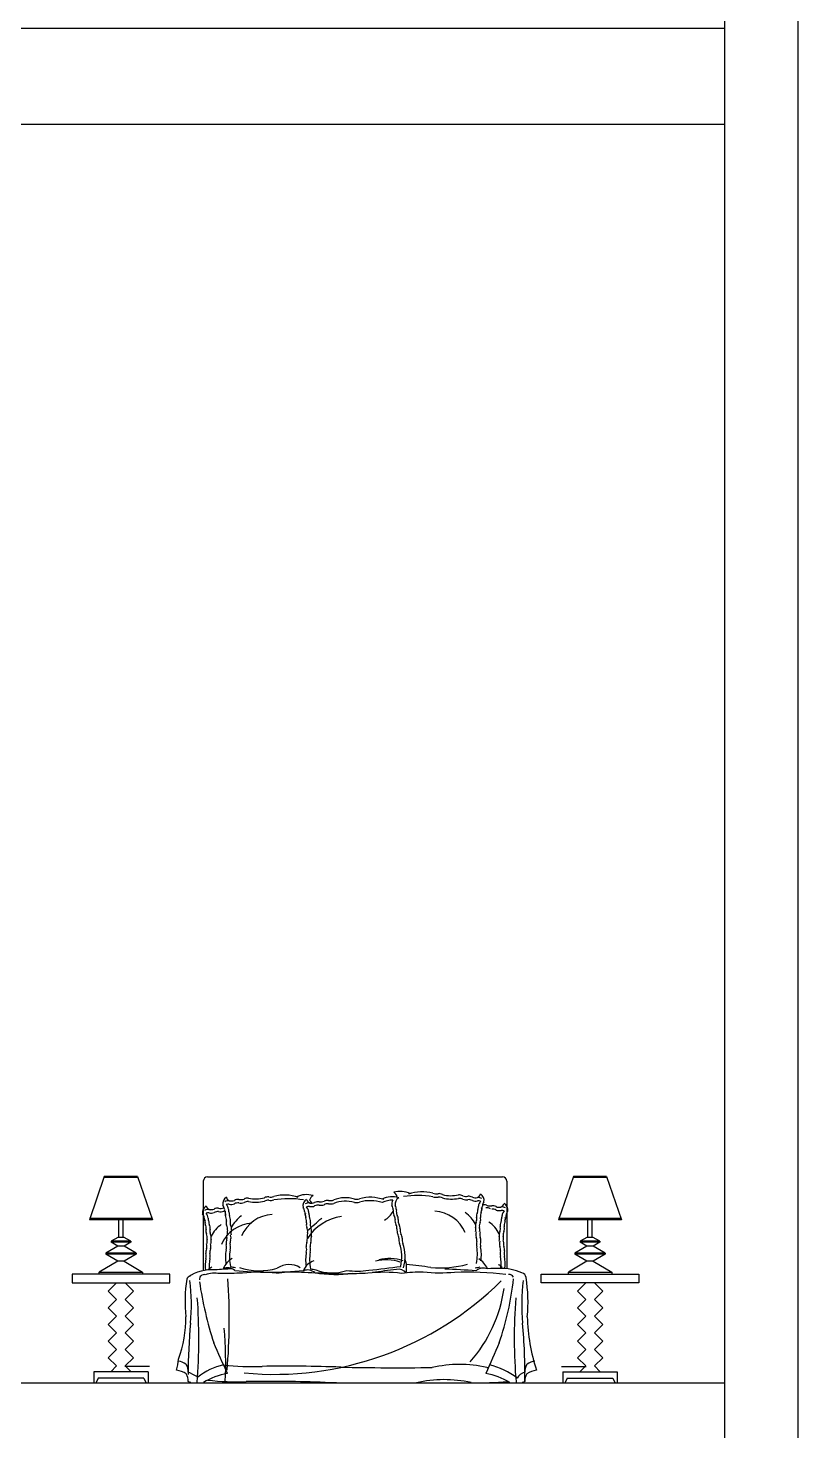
# Model space of a CAD drawing. Header units: inches. Extents: x 15.4 to 57.9, y 9.9 to 34.7.
# Drawn here: x 54.36 to 57.92, y 21.5 to 27.98 of the extents above; entities that cross this region are included whole.
import ezdxf

# ---------------------------------------------------------------- set-up
doc = ezdxf.new("R2010")
doc.units = ezdxf.units.IN
doc.header["$MEASUREMENT"] = 0
for name, color, linetype in [('1', 1, 'Continuous'), ('4', 4, 'Continuous'), ('kadrbm', 4, 'Continuous')]:
    doc.layers.add(name, color=color, linetype=linetype)

# ---------------------------------------------------------------- blocks, each defined once
blk = doc.blocks.new('kadrbm')
at = {"layer": 'kadrbm', "color": 4}
blk.add_lwpolyline([(0, 0), (0, 24.7972), (21, 24.7972), (21, 0), (0, 0)], close=True, dxfattribs=at)
blk.add_lwpolyline([(20.6631, 0.3257), (20.6631, 24.4603), (0.3369, 24.4603), (0.3369, 0.3257), (20.6631, 0.3257)], dxfattribs=at)

msp = doc.modelspace()

# ---------------------------------------------------------------- linework, layer by layer
at = {"layer": '1'}
for p, q in [((54.7164, 22.6774), (54.6474, 22.4774)), ((54.8715, 22.6724), (54.7146, 22.6724)), ((54.8697, 22.6774), (54.7164, 22.6774)), ((54.8697, 22.6774), (54.9387, 22.4774)), ((55.1934, 22.6754), (56.5534, 22.6754)), ((56.8814, 22.6774), (56.8124, 22.4774)), ((57.0365, 22.6724), (56.8796, 22.6724)), ((57.0347, 22.6774), (56.8814, 22.6774)), ((57.0347, 22.6774), (57.1037, 22.4774)), ((55.1734, 22.6554), (55.1734, 22.242)), ((56.5734, 22.6554), (56.5734, 22.2509)), ((54.9387, 22.4824), (54.6474, 22.4824)), ((54.9387, 22.4774), (54.6474, 22.4774)), ((54.7831, 22.3954), (54.7831, 22.4774)), ((54.8031, 22.3954), (54.8031, 22.4774)), ((57.1037, 22.4824), (56.8124, 22.4824)), ((57.1037, 22.4774), (56.8124, 22.4774)), ((56.9481, 22.3954), (56.9481, 22.4774)), ((56.9681, 22.3954), (56.9681, 22.4774)), ((54.7781, 22.3554), (54.7231, 22.3229)), ((54.7781, 22.3954), (54.7481, 22.3779)), ((54.7481, 22.3779), (54.7481, 22.3729)), ((54.8381, 22.3779), (54.7481, 22.3779)), ((54.7781, 22.3554), (54.7481, 22.3729)), ((54.8381, 22.3729), (54.7481, 22.3729)), ((54.8081, 22.3954), (54.7781, 22.3954)), ((54.8081, 22.3554), (54.7781, 22.3554)), ((54.8381, 22.3779), (54.8081, 22.3954)), ((54.8381, 22.3729), (54.8081, 22.3554)), ((54.8631, 22.3229), (54.8081, 22.3554)), ((54.8381, 22.3779), (54.8381, 22.3729)), ((56.9431, 22.3554), (56.8881, 22.3229)), ((56.9431, 22.3954), (56.9131, 22.3779)), ((56.9131, 22.3779), (56.9131, 22.3729)), ((57.0031, 22.3779), (56.9131, 22.3779)), ((56.9431, 22.3554), (56.9131, 22.3729)), ((57.0031, 22.3729), (56.9131, 22.3729)), ((56.9731, 22.3954), (56.9431, 22.3954)), ((56.9731, 22.3554), (56.9431, 22.3554)), ((57.0031, 22.3779), (56.9731, 22.3954)), ((57.0031, 22.3729), (56.9731, 22.3554)), ((57.0281, 22.3229), (56.9731, 22.3554)), ((57.0031, 22.3779), (57.0031, 22.3729)), ((54.7781, 22.2854), (54.6931, 22.2354)), ((54.7231, 22.3229), (54.7231, 22.3179)), ((54.8631, 22.3229), (54.7231, 22.3229)), ((54.7781, 22.2854), (54.7231, 22.3179)), ((54.8631, 22.3179), (54.7231, 22.3179)), ((54.8081, 22.2854), (54.7781, 22.2854)), ((54.8631, 22.3179), (54.8081, 22.2854)), ((54.8081, 22.2854), (54.8931, 22.2354)), ((54.8631, 22.3229), (54.8631, 22.3179)), ((56.9431, 22.2854), (56.8581, 22.2354)), ((56.8881, 22.3229), (56.8881, 22.3179)), ((57.0281, 22.3229), (56.8881, 22.3229)), ((56.9431, 22.2854), (56.8881, 22.3179)), ((57.0281, 22.3179), (56.8881, 22.3179)), ((56.9731, 22.2854), (56.9431, 22.2854)), ((57.0281, 22.3179), (56.9731, 22.2854)), ((56.9731, 22.2854), (57.0581, 22.2354)), ((57.0281, 22.3229), (57.0281, 22.3179)), ((54.7731, 22.1854), (54.7347, 22.1471)), ((54.7731, 22.1088), (54.7347, 22.1471)), ((54.8131, 22.1854), (54.8514, 22.1471)), ((54.8131, 22.1088), (54.8514, 22.1471)), ((56.9381, 22.1854), (56.8997, 22.1471)), ((56.9381, 22.1088), (56.8997, 22.1471)), ((56.9781, 22.1854), (57.0164, 22.1471)), ((56.9781, 22.1088), (57.0164, 22.1471)), ((54.7731, 22.1088), (54.7347, 22.0704)), ((54.8131, 22.1088), (54.8514, 22.0704)), ((56.9381, 22.1088), (56.8997, 22.0704)), ((56.9781, 22.1088), (57.0164, 22.0704)), ((54.7731, 22.0321), (54.7347, 22.0704)), ((54.7731, 22.0321), (54.7347, 21.9938)), ((54.8131, 22.0321), (54.8514, 22.0704)), ((54.8131, 22.0321), (54.8514, 21.9938)), ((56.9381, 22.0321), (56.8997, 22.0704)), ((56.9381, 22.0321), (56.8997, 21.9938)), ((56.9781, 22.0321), (57.0164, 22.0704)), ((56.9781, 22.0321), (57.0164, 21.9938)), ((54.7731, 21.9554), (54.7347, 21.9938)), ((54.7731, 21.9554), (54.7347, 21.9171)), ((54.8131, 21.9554), (54.8514, 21.9938)), ((54.8131, 21.9554), (54.8514, 21.9171)), ((56.9381, 21.9554), (56.8997, 21.9938)), ((56.9381, 21.9554), (56.8997, 21.9171)), ((56.9781, 21.9554), (57.0164, 21.9938)), ((56.9781, 21.9554), (57.0164, 21.9171)), ((54.7731, 21.8788), (54.7347, 21.9171)), ((54.8131, 21.8788), (54.8514, 21.9171)), ((56.9381, 21.8788), (56.8997, 21.9171)), ((56.9781, 21.8788), (57.0164, 21.9171)), ((54.7731, 21.8788), (54.7347, 21.8404)), ((54.7731, 21.8021), (54.7347, 21.8404)), ((54.8131, 21.8788), (54.8514, 21.8404)), ((54.8131, 21.8021), (54.8514, 21.8404)), ((56.9381, 21.8788), (56.8997, 21.8404)), ((56.9381, 21.8021), (56.8997, 21.8404)), ((56.9781, 21.8788), (57.0164, 21.8404)), ((56.9781, 21.8021), (57.0164, 21.8404)), ((54.6681, 21.7754), (54.6681, 21.7254)), ((54.9181, 21.7754), (54.6681, 21.7754)), ((54.7731, 21.8021), (54.7464, 21.7754)), ((54.8131, 21.8021), (54.8397, 21.7754)), ((54.9181, 21.7754), (54.9181, 21.7254)), ((56.8331, 21.7754), (57.0831, 21.7754)), ((56.8331, 21.7754), (56.8331, 21.7254)), ((56.9381, 21.8021), (56.9114, 21.7754)), ((56.9781, 21.8021), (57.0047, 21.7754)), ((57.0831, 21.7754), (57.0831, 21.7254)), ((54.6881, 21.7454), (54.6781, 21.7254)), ((54.8981, 21.7454), (54.6881, 21.7454)), ((54.8981, 21.7454), (54.9081, 21.7254)), ((56.8531, 21.7454), (56.8431, 21.7254)), ((56.8531, 21.7454), (57.0631, 21.7454)), ((57.0631, 21.7454), (57.0731, 21.7254))]:
    msp.add_line(p, q, dxfattribs=at)
for points in [[(55.0181, 22.2254), (54.5681, 22.2254), (54.5681, 22.1854), (55.0181, 22.1854)], [(56.7331, 22.2254), (57.1831, 22.2254), (57.1831, 22.1854), (56.7331, 22.1854)]]:
    msp.add_lwpolyline(points, close=True, dxfattribs=at)
for points in [[(54.6931, 22.2254), (54.6931, 22.2354), (54.8931, 22.2354), (54.8931, 22.2254)], [(56.8581, 22.2254), (56.8581, 22.2354), (57.0581, 22.2354), (57.0581, 22.2254)], [(54.9247, 21.8004), (54.8114, 21.8004)], [(56.8264, 21.8004), (56.9397, 21.8004)]]:
    msp.add_lwpolyline(points, dxfattribs=at)
msp.add_lwpolyline([(56.5696, 22.2245, 0.03814), (56.3331, 22.2337, -0.050102), (56.1887, 22.2352, 0.036472), (56.0886, 22.2296, 0.060335), (55.9333, 22.2302, -0.00956), (55.8277, 22.2266, -0.066948), (55.7368, 22.2311, -0.024337), (55.6103, 22.2353, 0.036472), (55.5102, 22.2298, 0.060335), (55.3549, 22.2304, -0.001093), (55.2491, 22.2285, 0.118021), (55.1824, 22.2233, 0.0256)], format="xyb", dxfattribs=at)
for centre, radius, start, end in [((55.1934, 22.6554), 0.02, 90, 180), ((56.5534, 22.6554), 0.02, 0, 90), ((56.082, 22.496), 0.112, 65.38906, 105.42462), ((56.0342, 22.5739), 0.035, 13.46279, 59.07332), ((56.1834, 22.4147), 0.1911, 74.99011, 109.29457), ((55.2044, 22.5111), 0.035, 120.92668, 191.14111), ((55.2072, 22.5447), 0.0211, 189.99426, 271.06391), ((55.2978, 22.5512), 0.035, 120.92668, 191.14111), ((55.236, 22.5229), 0.0349, 3.80846, 38.22922), ((55.2897, 22.5299), 0.0349, 84.31532, 118.73608), ((55.2897, 22.5142), 0.0349, 84.31532, 107.63338), ((55.2544, 22.5229), 0.0349, 3.80846, 44.67829), ((55.3006, 22.5849), 0.0211, 189.99426, 271.06391), ((55.3017, 22.6091), 0.0453, 259.17704, 289.82809), ((55.3017, 22.5933), 0.0453, 259.17704, 289.82809), ((55.3338, 22.5359), 0.0349, 84.31532, 118.73608), ((55.3338, 22.5202), 0.0349, 84.31532, 118.73608), ((55.3458, 22.6151), 0.0453, 259.17704, 289.82809), ((55.3458, 22.5993), 0.0453, 259.17704, 289.82809), ((55.3779, 22.5419), 0.0349, 84.31532, 118.73608), ((55.3779, 22.5262), 0.0349, 84.31532, 118.73608), ((55.414, 22.7398), 0.1664, 258.67985, 284.24476), ((55.414, 22.7241), 0.1664, 258.67985, 284.24476), ((55.4718, 22.5479), 0.0349, 84.31532, 118.73608), ((55.4718, 22.5322), 0.0349, 84.31532, 118.73608), ((55.4837, 22.6271), 0.0453, 259.17704, 289.82809), ((55.4837, 22.6114), 0.0453, 259.17704, 289.82809), ((55.5486, 22.3999), 0.1911, 70.70543, 105.00989), ((55.568, 22.1366), 0.4376, 81.13197, 99.06642), ((55.65, 22.4811), 0.112, 74.57538, 114.61094), ((55.6679, 22.541), 0.035, 120.92668, 191.14111), ((55.6598, 22.5197), 0.0349, 84.31532, 118.73608), ((55.6598, 22.504), 0.0349, 84.31532, 107.63338), ((55.6245, 22.5127), 0.0349, 3.80846, 44.67829), ((55.6707, 22.5747), 0.0211, 189.99426, 271.06391), ((55.6718, 22.5989), 0.0453, 259.17704, 289.82809), ((55.6718, 22.5832), 0.0453, 259.17704, 289.82809), ((55.6978, 22.5591), 0.035, 120.92668, 166.53721), ((55.6095, 22.5089), 0.0796, 34.28967, 47.11958), ((55.7039, 22.5257), 0.0349, 84.31532, 118.73608), ((55.7039, 22.51), 0.0349, 84.31532, 118.73608), ((55.7159, 22.6049), 0.0453, 259.17704, 289.82809), ((55.7159, 22.5892), 0.0453, 259.17704, 289.82809), ((55.748, 22.5317), 0.0349, 84.31532, 118.73608), ((55.748, 22.516), 0.0349, 84.31532, 118.73608), ((55.76, 22.6109), 0.0453, 259.17704, 289.82809), ((55.76, 22.5952), 0.0453, 259.17704, 289.82809), ((55.8287, 22.4378), 0.141, 72.70259, 112.25185), ((55.8287, 22.4221), 0.141, 72.70259, 112.25185), ((55.8791, 22.6169), 0.0453, 259.17704, 289.82809), ((55.8791, 22.6012), 0.0453, 259.17704, 289.82809), ((55.944, 22.3897), 0.1911, 70.70543, 105.00989), ((55.944, 22.374), 0.1911, 73.3458, 105.00989), ((56.0454, 22.471), 0.112, 74.57538, 114.61094), ((56.0454, 22.4553), 0.112, 88.4137, 114.61094), ((56.0783, 22.5489), 0.035, 148.47713, 191.14111), ((56.0146, 22.5234), 0.0349, 358.04345, 32.46421), ((56.0932, 22.5489), 0.035, 120.92668, 191.14111), ((56.0294, 22.5234), 0.0349, 358.04345, 32.46421), ((56.1224, 22.5237), 0.0796, 132.88042, 134.13698), ((56.1639, 22.1515), 0.4376, 80.93358, 98.86803), ((56.2483, 22.6419), 0.0453, 250.17191, 280.82296), ((56.2483, 22.6262), 0.0453, 250.17191, 280.82296), ((56.2602, 22.5627), 0.0349, 61.26392, 95.68468), ((56.2602, 22.547), 0.0349, 61.26392, 95.68468), ((56.3179, 22.7546), 0.1664, 255.75524, 281.32015), ((56.3179, 22.7389), 0.1664, 255.75524, 281.32015), ((56.3541, 22.5567), 0.0349, 61.26392, 95.68468), ((56.3541, 22.541), 0.0349, 61.26392, 95.68468), ((56.3862, 22.6299), 0.0453, 250.17191, 280.82296), ((56.3862, 22.6142), 0.0453, 250.17191, 280.82296), ((56.3982, 22.5507), 0.0349, 61.26392, 95.68468), ((56.3982, 22.535), 0.0349, 61.26392, 95.68468), ((56.4303, 22.6239), 0.0453, 250.17191, 280.82296), ((56.4303, 22.6082), 0.0453, 250.17191, 280.82296), ((56.4314, 22.5997), 0.0211, 268.93609, 350.00574), ((56.4422, 22.5447), 0.0349, 61.26392, 95.68468), ((56.4422, 22.529), 0.0349, 72.36662, 95.68468), ((56.3975, 22.539), 0.0453, 339.91896, 1.32981), ((56.4776, 22.5377), 0.0349, 135.32171, 176.19154), ((56.4342, 22.5661), 0.035, 348.85889, 59.07332), ((56.4159, 22.539), 0.0453, 330.67876, 1.32981), ((56.4959, 22.5377), 0.0349, 141.77078, 176.19154), ((56.4691, 22.5237), 0.0229, 60.8669, 108.31456), ((56.4956, 22.5863), 0.0453, 250.17191, 280.82296), ((56.5076, 22.5071), 0.0349, 61.26392, 95.68468), ((56.5397, 22.5802), 0.0453, 250.17191, 280.82296), ((56.5408, 22.5561), 0.0211, 268.93609, 350.00574), ((56.5516, 22.5011), 0.0349, 61.26392, 95.68468), ((56.5436, 22.5224), 0.035, 348.85889, 59.07332), ((55.1426, 22.4827), 0.0349, 3.80846, 38.22922), ((55.2227, 22.484), 0.0453, 178.67019, 209.32124), ((55.1963, 22.4897), 0.0349, 84.31532, 118.73608), ((55.215, 22.4678), 0.0349, 165.52075, 199.94151), ((55.1963, 22.474), 0.0349, 84.31532, 107.63338), ((55.161, 22.4827), 0.0349, 3.80846, 44.67829), ((55.241, 22.484), 0.0453, 178.67019, 200.08104), ((55.2083, 22.5689), 0.0453, 259.17704, 289.82809), ((55.2083, 22.5532), 0.0453, 259.17704, 289.82809), ((55.2404, 22.4957), 0.0349, 84.31532, 118.73608), ((55.2404, 22.48), 0.0349, 84.31532, 118.73608), ((55.2524, 22.5749), 0.0453, 259.17704, 289.82809), ((55.2524, 22.5592), 0.0453, 259.17704, 289.82809), ((55.2845, 22.5017), 0.0349, 115.71147, 118.73608), ((55.2845, 22.486), 0.0349, 112.39884, 118.73608), ((55.3161, 22.5241), 0.0453, 178.67019, 209.32124), ((55.3084, 22.508), 0.0349, 165.52075, 199.94151), ((55.2346, 22.4769), 0.0453, 354.42874, 25.07979), ((55.3135, 22.4638), 0.0349, 165.52075, 199.94151), ((55.3345, 22.5241), 0.0453, 178.67019, 200.08104), ((55.3268, 22.508), 0.0349, 179.03455, 199.94151), ((55.253, 22.4769), 0.0453, 354.42874, 25.07979), ((55.3318, 22.4638), 0.0349, 165.52075, 199.94151), ((55.4369, 22.371), 0.1518, 125.05783, 152.30353), ((55.5006, 22.338), 0.1639, 93.48045, 156.70471), ((55.6061, 22.5127), 0.0349, 3.80846, 38.22922), ((55.6862, 22.514), 0.0453, 178.67019, 209.32124), ((55.6785, 22.4978), 0.0349, 165.52075, 199.94151), ((55.6047, 22.4667), 0.0453, 354.42874, 25.07979), ((55.8408, 22.271), 0.2224, 97.70817, 147.38858), ((52.9379, 25.5618), 4.1479, 310.91944, 312.11799), ((55.7045, 22.514), 0.0453, 178.67019, 200.08104), ((55.6969, 22.4978), 0.0349, 179.03455, 199.94151), ((55.6231, 22.4667), 0.0453, 354.42874, 25.07979), ((55.9606, 22.5636), 0.1005, 299.06056, 331.64131), ((56.0944, 22.5166), 0.0453, 172.90518, 203.55623), ((56.0234, 22.4798), 0.0349, 358.04345, 32.46421), ((56.1032, 22.473), 0.0453, 172.90518, 203.55623), ((56.1092, 22.5166), 0.0453, 172.90518, 203.55623), ((56.0383, 22.4798), 0.0349, 358.04345, 32.46421), ((56.1181, 22.473), 0.0453, 172.90518, 203.55623), ((56.2314, 22.3529), 0.1639, 23.29529, 86.51955), ((56.2951, 22.3858), 0.1518, 27.69647, 54.94217), ((56.4002, 22.4786), 0.0349, 340.05849, 14.47925), ((56.479, 22.4917), 0.0453, 154.92021, 185.57126), ((56.4052, 22.5228), 0.0349, 340.05849, 0.96545), ((56.4185, 22.4786), 0.0349, 340.05849, 14.47925), ((56.4973, 22.4917), 0.0453, 154.92021, 185.57126), ((56.4235, 22.5228), 0.0349, 340.05849, 14.47925), ((56.4813, 22.4972), 0.0349, 61.26392, 95.68468), ((56.5076, 22.4914), 0.0349, 61.26392, 95.68468), ((56.5397, 22.5645), 0.0453, 250.17191, 280.82296), ((56.5146, 22.4792), 0.0349, 340.05849, 0.96545), ((56.5516, 22.4853), 0.0349, 72.36662, 95.68468), ((56.5069, 22.4953), 0.0453, 339.91896, 1.32981), ((56.587, 22.4941), 0.0349, 135.32171, 176.19154), ((56.5253, 22.4953), 0.0453, 330.67876, 1.32981), ((56.5329, 22.4792), 0.0349, 340.05849, 14.47925), ((56.6053, 22.4941), 0.0349, 141.77078, 176.19154), ((55.1412, 22.4367), 0.0453, 354.42874, 25.07979), ((55.2201, 22.4236), 0.0349, 165.52075, 199.94151), ((55.1463, 22.3925), 0.0453, 354.42874, 25.07979), ((55.2334, 22.4678), 0.0349, 179.03455, 199.94151), ((55.1596, 22.4367), 0.0453, 354.42874, 25.07979), ((55.2384, 22.4236), 0.0349, 165.52075, 199.94151), ((55.1646, 22.3925), 0.0453, 354.42874, 25.07979), ((55.3435, 22.3308), 0.1518, 125.05783, 152.30353), ((55.4072, 22.2979), 0.1639, 93.48045, 156.70471), ((55.2397, 22.4327), 0.0453, 354.42874, 25.07979), ((55.2375, 22.3943), 0.0453, 344.66577, 15.31682), ((55.3175, 22.4162), 0.0349, 159.75574, 194.1765), ((55.258, 22.4327), 0.0453, 354.42874, 25.07979), ((55.2558, 22.3943), 0.0453, 344.66577, 15.31682), ((55.3358, 22.4162), 0.0349, 159.75574, 194.1765), ((55.6836, 22.4536), 0.0349, 165.52075, 199.94151), ((55.6098, 22.4225), 0.0453, 354.42874, 25.07979), ((55.6876, 22.4061), 0.0349, 159.75574, 194.1765), ((55.7019, 22.4536), 0.0349, 165.52075, 199.94151), ((55.6281, 22.4225), 0.0453, 354.42874, 25.07979), ((55.7059, 22.4061), 0.0349, 159.75574, 194.1765), ((56.0323, 22.4362), 0.0349, 358.04345, 32.46421), ((56.1121, 22.4294), 0.0453, 172.90518, 203.55623), ((56.0411, 22.3926), 0.0349, 358.04345, 32.46421), ((56.0471, 22.4362), 0.0349, 358.04345, 32.46421), ((56.1269, 22.4294), 0.0453, 172.90518, 203.55623), ((56.056, 22.3926), 0.0349, 358.04345, 32.46421), ((56.474, 22.4475), 0.0453, 154.92021, 185.57126), ((56.3962, 22.4311), 0.0349, 345.8235, 20.24426), ((56.4762, 22.4091), 0.0453, 164.68318, 195.33423), ((56.4923, 22.4475), 0.0453, 154.92021, 185.57126), ((56.4145, 22.4311), 0.0349, 345.8235, 20.24426), ((56.4945, 22.4091), 0.0453, 164.68318, 195.33423), ((56.4045, 22.3421), 0.1518, 27.69647, 54.94217), ((56.5834, 22.4039), 0.0453, 154.92021, 185.57126), ((56.5096, 22.435), 0.0349, 340.05849, 14.47925), ((56.5884, 22.4481), 0.0453, 154.92021, 185.57126), ((56.6017, 22.4039), 0.0453, 154.92021, 185.57126), ((56.5279, 22.435), 0.0349, 340.05849, 14.47925), ((56.6067, 22.4481), 0.0453, 154.92021, 185.57126), ((55.2196, 22.3278), 0.0349, 155.75779, 190.17854), ((55.1441, 22.3541), 0.0453, 344.66577, 15.31682), ((55.2241, 22.3761), 0.0349, 159.75574, 194.1765), ((55.2379, 22.3278), 0.0349, 155.75779, 190.17854), ((55.1624, 22.3541), 0.0453, 344.66577, 15.31682), ((55.2424, 22.3761), 0.0349, 159.75574, 194.1765), ((55.313, 22.368), 0.0349, 155.75779, 190.17854), ((55.235, 22.3498), 0.0453, 344.66577, 15.31682), ((55.3313, 22.368), 0.0349, 155.75779, 190.17854), ((55.2533, 22.3498), 0.0453, 344.66577, 15.31682), ((55.6831, 22.3578), 0.0349, 155.75779, 190.17854), ((55.605, 22.3397), 0.0453, 344.66577, 15.31682), ((55.4667, 22.4031), 0.1871, 350.47909, 358.30265), ((55.7014, 22.3578), 0.0349, 155.75779, 190.17854), ((55.6234, 22.3397), 0.0453, 344.66577, 15.31682), ((55.485, 22.4031), 0.1871, 350.47909, 358.30265), ((56.1209, 22.3858), 0.0453, 172.90518, 203.55623), ((55.8984, 22.3063), 0.1911, 346.53799, 18.73803), ((56.1358, 22.3858), 0.0453, 172.90518, 203.55623), ((55.9133, 22.3063), 0.1911, 344.43356, 18.73803), ((56.4007, 22.3828), 0.0349, 349.82146, 24.24221), ((56.4787, 22.3647), 0.0453, 164.68318, 195.33423), ((56.2471, 22.3178), 0.1911, 347.29983, 10.51603), ((56.419, 22.3828), 0.0349, 349.82146, 24.24221), ((56.497, 22.3647), 0.0453, 164.68318, 195.33423), ((56.2654, 22.3178), 0.1911, 351.03769, 10.51603), ((56.5056, 22.3874), 0.0349, 345.8235, 20.24426), ((56.5856, 22.3655), 0.0453, 164.68318, 195.33423), ((56.5101, 22.3392), 0.0349, 349.82146, 24.24221), ((56.5239, 22.3874), 0.0349, 345.8235, 20.24426), ((56.7092, 22.3809), 0.1515, 180.7759, 190.44235), ((56.5284, 22.3392), 0.0349, 349.82146, 24.24221), ((55.3731, 22.2628), 0.1911, 169.48397, 185.73558), ((55.1416, 22.3097), 0.0453, 344.66577, 15.31682), ((55.3915, 22.2628), 0.1911, 169.48397, 185.10304), ((55.1599, 22.3097), 0.0453, 344.66577, 15.31682), ((55.3589, 22.2112), 0.1021, 121.22617, 156.36521), ((55.4666, 22.303), 0.1911, 169.48397, 188.96231), ((55.4849, 22.303), 0.1911, 169.48397, 192.70017), ((55.7065, 22.2143), 0.0763, 107.53128, 158.67044), ((55.8366, 22.2928), 0.1911, 169.48397, 188.96231), ((55.855, 22.2928), 0.1911, 169.48397, 192.70017), ((56.0182, 22.1009), 0.1911, 70.70543, 105.00989), ((56.0321, 22.1074), 0.1911, 70.70543, 105.00989), ((55.9998, 22.2541), 0.112, 348.30351, 21.37896), ((56.3912, 22.2098), 0.1021, 23.63479, 58.77383), ((56.5881, 22.321), 0.0453, 164.68318, 195.33423), ((56.3565, 22.2742), 0.1911, 353.49545, 10.51603), ((56.6064, 22.321), 0.0453, 164.68318, 195.33423), ((56.3748, 22.2742), 0.1911, 353.25818, 10.51603), ((55.1137, 22.1988), 0.0175, 90, 167.1031), ((55.2156, 22.0418), 0.2046, 86.56114, 123.43577), ((55.1766, 22.2034), 0.0207, 73.74839, 190.22604), ((55.2655, 22.1711), 0.1021, 121.22617, 133.34443), ((55.7326, 14.4159), 7.8464, 93.11381, 93.68847), ((55.284, 22.2016), 0.0539, 50.45449, 110.20648), ((55.4136, 22.804), 0.5551, 258.0268, 260.5003), ((55.4792, 23.8767), 1.6414, 264.37728, 275.47383), ((55.4323, 22.5418), 0.3, 251.99432, 285.92498), ((55.5692, 22.1739), 0.0964, 57.72511, 124.53321), ((55.6541, 22.1914), 0.0539, 50.45449, 110.20648), ((55.7837, 22.7938), 0.5551, 258.0268, 260.5003), ((55.7837, 22.7798), 0.5551, 260.12003, 278.07282), ((55.7678, 22.4358), 0.204, 248.22867, 289.22224), ((55.882, 22.6087), 0.3686, 262.66417, 278.537), ((55.4032, 27.3381), 5.1218, 275.97939, 277.64216), ((56.4833, 18.6683), 3.6036, 96.66665, 98.44384), ((56.0739, 22.2028), 0.0457, 38.84353, 101.2806), ((55.9715, 20.664), 1.6124, 80.99275, 85.02592), ((56.2629, 22.776), 0.521, 265.71212, 284.39501), ((55.927, 14.4116), 7.8464, 86.31153, 87.36506), ((56.3365, 22.8025), 0.5551, 279.4997, 281.9732), ((56.4661, 22.2001), 0.0539, 69.79352, 129.54551), ((56.551, 21.022), 1.2305, 90.2767, 93.08831), ((56.4825, 22.1824), 0.1021, 46.65557, 58.77383), ((56.545, 22.0096), 0.243, 66.10232, 90.85091), ((56.5801, 22.1939), 0.0311, 37.17659, 86.2219), ((56.639, 22.2085), 0.0236, 4.0457, 79.02835), ((55.8105, 22.0987), 0.7213, 171.71039, 185.5241), ((54.1663, 22.0843), 0.9519, 354.89702, 6.81244), ((56.8825, 22.4482), 1.7462, 188.47148, 197.99326), ((52.7143, 22.0144), 2.579, 354.85424, 4.21647), ((55.5016, 23.2465), 1.4831, 264.60924, 314.86344), ((55.9056, 22.2577), 0.6635, 318.89016, 351.48897), ((55.1514, 22.3758), 1.4643, 341.4043, 353.26602), ((57.5948, 22.0843), 0.9519, 173.18756, 185.10298), ((55.9834, 22.0971), 0.6885, 354.34486, 9.4484), ((52.5737, 21.9271), 2.579, 355.51421, 4.21647), ((59.095, 21.9305), 2.4867, 175.70374, 184.72966), ((54.5128, 22.027), 0.5797, 340.52226, 0.22143), ((57.5228, 22.0496), 0.8545, 181.36437, 198.19794), ((58.0212, 21.7389), 2.9185, 174.87506, 179.52434), ((53.4019, 21.8144), 1.8748, 357.42264, 4.94582), ((54.204, 21.7697), 2.4536, 359.0703, 5.37762), ((24.4066, 8.1285), 33.756, 23.83114, 24.09383), ((87.3545, 8.1285), 33.756, 155.90617, 156.16886), ((54.7084, 21.8716), 0.353, 345.42439, 353.84195), ((55.0356, 21.7234), 0.104, 56.3869, 77.40805), ((56.7255, 21.7234), 0.104, 102.59195, 123.6131), ((55.0356, 21.6797), 0.104, 55.36853, 82.03302), ((55.0884, 21.8028), 0.00873, 31.89918, 56.3869), ((55.0491, 21.7346), 0.055, 354.99271, 33.90885), ((55.0567, 21.7815), 0.0469, 350.20544, 33.51848), ((55.0063, 21.5379), 0.2546, 56.38168, 67.7115), ((55.332, 21.5186), 0.296, 102.71158, 128.61164), ((55.3401, 21.4523), 0.32, 99.99388, 121.38318), ((55.3985, 22.8469), 1.0478, 262.783, 272.50697), ((55.5661, 15.5769), 6.2244, 87.7773, 91.12089), ((56.0706, 34.4131), 12.6192, 268.80546, 270.72004), ((56.3572, 21.2373), 0.572, 77.45823, 102.93828), ((56.421, 21.4523), 0.32, 58.61682, 80.00612), ((56.5492, 22.3294), 0.538, 262.76541, 263.53483), ((56.421, 21.4959), 0.32, 51.22155, 76.76914), ((56.6704, 21.7197), 0.0554, 103.83731, 152.42347), ((56.712, 21.7783), 0.055, 148.10082, 185.00729), ((56.712, 21.7346), 0.055, 146.09115, 185.00729), ((56.6727, 21.8028), 0.00873, 123.6131, 148.10082), ((56.7255, 21.6797), 0.104, 97.96698, 124.63147), ((55.0906, 21.6761), 0.0554, 63.03016, 76.16269), ((55.326, 22.7767), 1.0478, 262.783, 272.50697), ((55.4936, 15.5066), 6.2244, 87.7773, 91.12089), ((55.9981, 34.3429), 12.6192, 268.80546, 270.72004), ((56.2848, 21.1671), 0.572, 77.45823, 102.93828), ((56.4522, 23.0297), 1.3049, 268.10246, 275.54535), ((56.6704, 21.6761), 0.0554, 103.83731, 116.96984)]:
    msp.add_arc(centre, radius, start, end, dxfattribs=at)
at = {"layer": '4'}
for p, q in [((37.2544, 27.9778), (57.5806, 27.9778)), ((37.2544, 27.5341), (57.5806, 27.5341)), ((37.2544, 21.7246), (57.5806, 21.7246))]:
    msp.add_line(p, q, dxfattribs=at)

# ---------------------------------------------------------------- block references
at = {"layer": 'kadrbm'}
msp.add_blockref('kadrbm', (36.9175, 9.9004), dxfattribs=at)

doc.saveas('drawing.dxf')
